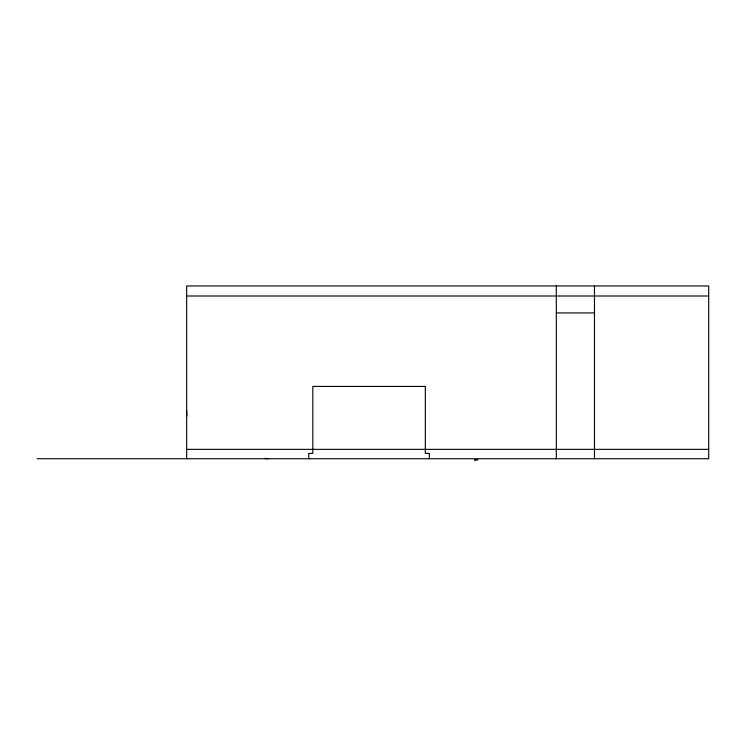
<?xml version="1.0" encoding="UTF-8"?>
<svg xmlns="http://www.w3.org/2000/svg" width="746" height="746" viewBox="0 0 746 746"><rect width="100%" height="100%" fill="white"/><g stroke="black" fill="none" stroke-linecap="round" stroke-linejoin="round"><path stroke-width="1.12" d="M186.705 410.449L186.761 416.063M475.845 459.909L474.587 460.012L477.85 459.853M186.649 296.003L708.7 296.003M556.32 312.928L594.487 312.928M186.649 449.362L708.7 449.362M37.3 458.743L708.7 458.743L708.7 285.96L186.649 285.96L186.649 458.743M264.858 458.426L267.87 458.743M594.487 285.96L594.487 458.743M556.32 285.96L556.32 458.743M429.342 458.743L429.342 453.381L425.323 453.381L425.323 386.419L312.816 386.419L312.816 453.381L308.797 453.381L308.797 458.743"/></g></svg>
